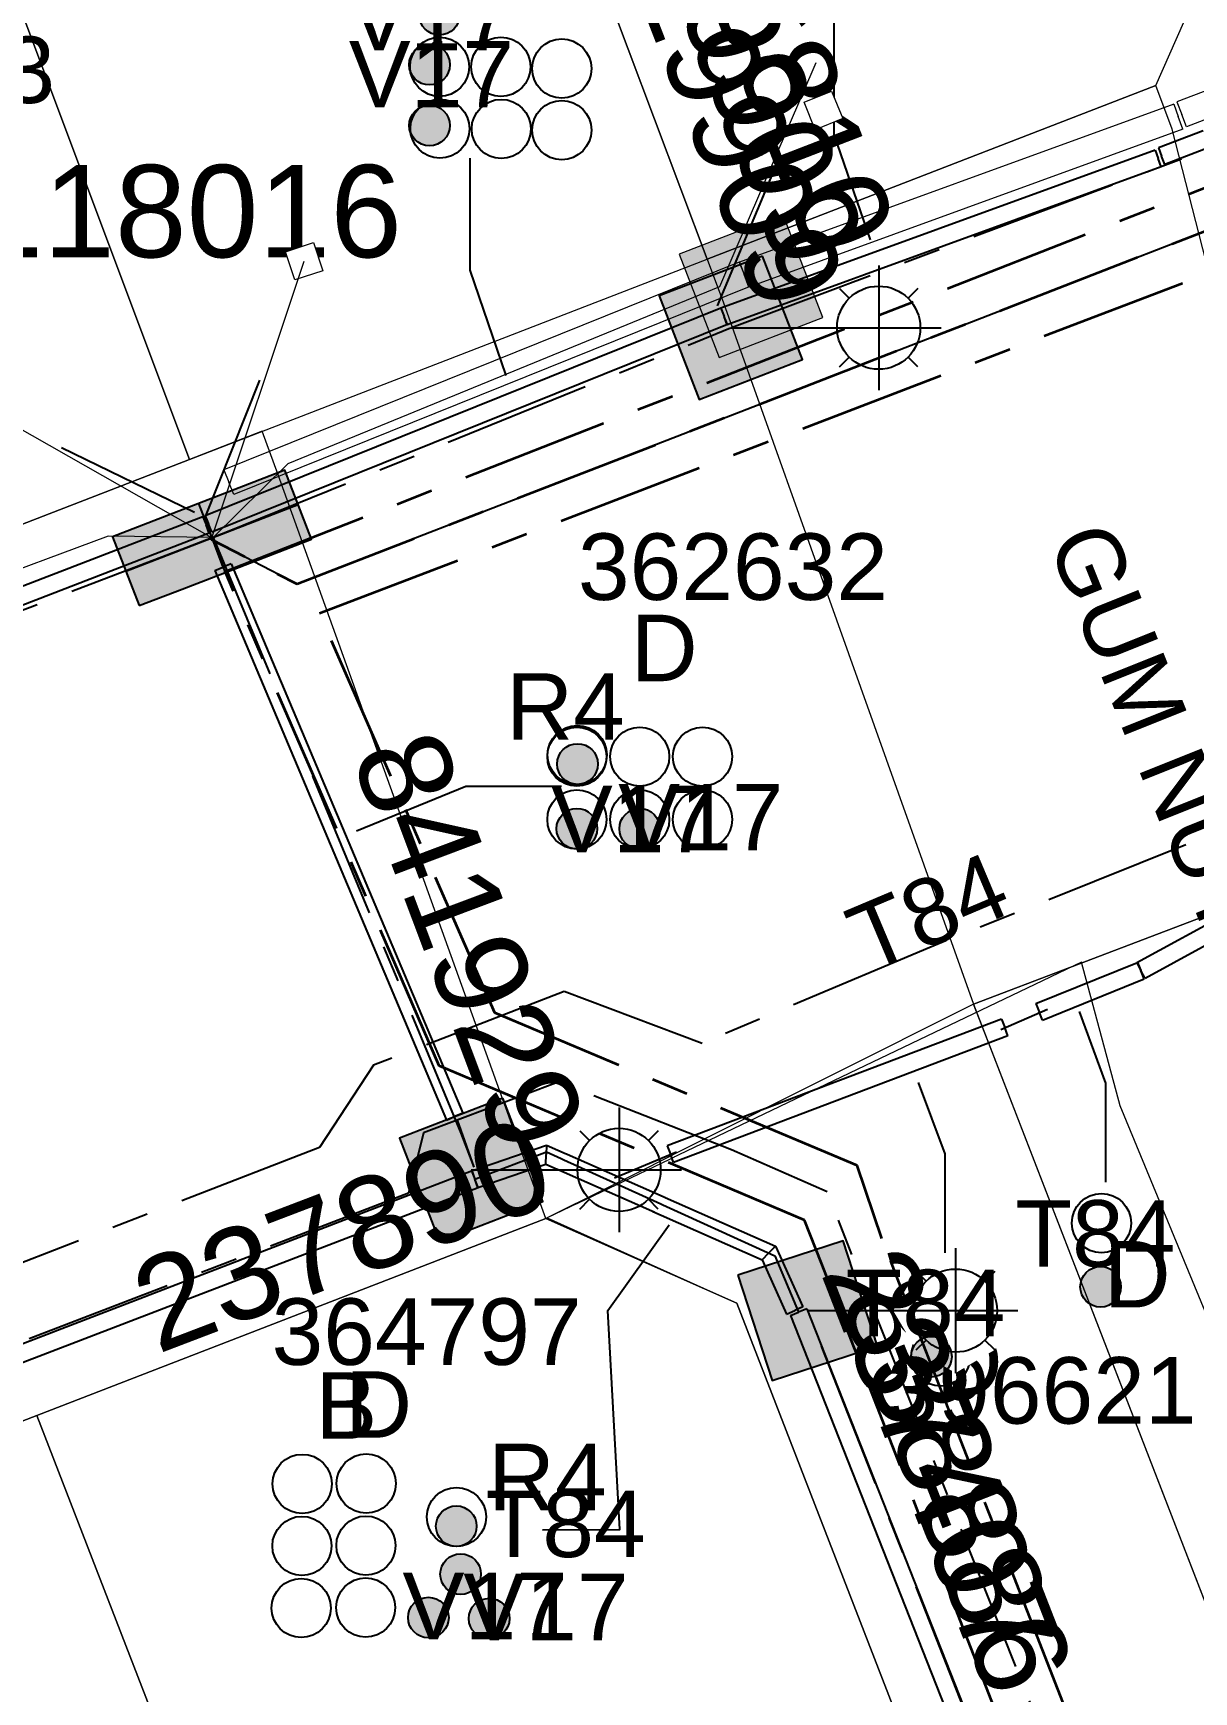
# Model space of a CAD drawing. Header units: metres. Extents: x 0 to 310918, y 0 to 6270107.
# Drawn here: x 310385.81 to 310417.22, y 6269543.63 to 6269588.52 of the extents above; entities that cross this region are included whole.
import ezdxf
from ezdxf import colors
from ezdxf.entities.mleader import LeaderData, LeaderLine
from ezdxf.enums import TextEntityAlignment as Align
from ezdxf.math import Vec2, Vec3

# ---------------------------------------------------------------- set-up
doc = ezdxf.new("R2010")
doc.units = ezdxf.units.M
for name, pattern in [('Cable Exist UG', [7, 4, -1, 1, -1]), ('DASHED', [19.05, 12.7, -6.35]), ('PHANTOMX2', [6.6, 3, -0.75, 0.2, -0.75, 0.2, -0.75, 0.2, -0.75])]:
    doc.linetypes.add(name, pattern=pattern)
doc.layers.get('0').update_dxf_attribs({"color": 6})
for name, color, linetype, lineweight in [('_User Miscellaneous1', 30, 'Continuous', 13), ('_User_HV_Exist', 1, 'Continuous', 35), ('_User_LV_Exist', 5, 'Continuous', 35), ('Cadastre Developer_SP_EXT', 98, 'Continuous', 15), ('Cadastre Developer_SP_NEW', 92, 'Continuous', 15), ('Cadastre Land Parcels_SP_EXT', 118, 'Continuous', 15), ('Cadastre Roads_SP_EXT', 218, 'Continuous', 15), ('Mains_HV_EXT', 13, 'Continuous', 25), ('Mains_LV_EXT', 163, 'Continuous', 25), ('Mains_LV_SL_EXT', 135, 'Continuous', 25), ('Services_SP_EXT', 42, 'PHANTOMX2', 20)]:
    doc.layers.add(name, color=color, linetype=linetype, lineweight=lineweight)
doc.layers.add('_User Miscellaneous12', color=252, linetype='Continuous', lineweight=13, plot=False, transparency=0.75)
for name, color, linetype in [('Duct_SP_EXT', 30, 'Continuous'), ('SupportsUG_SP_LV_EXT', 7, 'Continuous'), ('SupportsUG_SP_LV_SL_EXT', 7, 'Continuous'), ('Trench_SP_EXT', 7, 'Continuous')]:
    doc.layers.add(name, color=color, linetype=linetype)
doc.layers.add('Features_HIDE', color=1, linetype='Continuous', plot=False)
doc.layers.add('UNKNOWN_FEATURES', color=1, linetype='DASHED', plot=False)
doc.styles.add('COLUMN_LABEL', font='arial.ttf', dxfattribs={"height": 2})
doc.styles.add('iecARIAL', font='arial.ttf', dxfattribs={"height": 2})
doc.styles.add('POLE_LABEL', font='arial.ttf', dxfattribs={"height": 2})
doc.styles.add('SL_LABEL', font='arial.ttf', dxfattribs={"height": 2})
doc.styles.get("Standard").update_dxf_attribs({"font": 'arial.ttf'})

# ---------------------------------------------------------------- blocks, each defined once
blk = doc.blocks.new('COLUMN_EXT')
blk.add_hatch(color=256).paths.add_polyline_path([(1.5, -1.5), (1.5, 1.5), (-1.5, 1.5), (-1.5, -1.5)])
blk.add_lwpolyline([(1.5, 1.5), (-1.5, 1.5), (-1.5, -1.5), (1.5, -1.5)], close=True)
at = {"flags": 1}
blk.add_attdef('Z', (-1.813, 2.351), '', height=0.2, rotation=180, dxfattribs=at)
at = {"flags": 9}
for tag, p in [('SUBURB', (-1.813, 1.8)), ('NOTES', (-1.813, 2)), ('STREETNAME', (-1.813, 1.6)), ('LOCATION', (-1.813, 1.4)), ('LEGEND', (-1.813, 1.2)), ('USAGE', (-1.813, 1)), ('STATE', (-1.813, 0.8)), ('COLUMN_TYPE', (-1.813, 0.4)), ('OWNED_BY', (-1.813, 0.6))]:
    blk.add_attdef(tag, text='', height=0.2, rotation=180, dxfattribs=at).set_placement(p, align=Align.MIDDLE_LEFT)
for tag, style, p in [('STRUCTURE_PLANT_NUMBER', 'POLE_LABEL', (-1.813, -0.031)), ('STREET_CODE', 'COLUMN_LABEL', (-1.813, 0.2))]:
    blk.add_attdef(tag, text='', height=0.2, rotation=180, dxfattribs=dict(at, style=style)).set_placement(p, align=Align.MIDDLE_LEFT)
at = {"style": 'COLUMN_LABEL', "width": 0.9, "flags": 8}
blk.add_attdef('ASSET_NUM', text='', height=2, rotation=270, dxfattribs=at).set_placement((2, -4), align=Align.MIDDLE_LEFT)
blk = doc.blocks.new('PILLAR_EXT')
blk.add_hatch(color=256).paths.add_polyline_path([(-2.5, 1), (-2.5, -1), (2.5, -1), (2.5, 1)])
for p, q in [((0, 1), (0, -1)), ((-2.5, 0), (2.5, 0))]:
    blk.add_line(p, q)
at = {"ltscale": 10}
blk.add_line((2.5, 0), (-2.5, 0), dxfattribs=at)
blk.add_lwpolyline([(-2.5, -1), (-1.25, -1), (1.25, -1), (2.5, -1), (2.5, 1), (-2.5, 1)], close=True)
at = {"width": 0.9, "flags": 8}
blk.add_attdef('ASSET_NUM', text='', height=2, rotation=90, dxfattribs=at).set_placement((-2, 4), align=Align.MIDDLE_LEFT)
for tag, p, flags in [('OWNED_BY', (0, -0.2), 9), ('STATE', (0, -0.4), 9), ('SUPPORT_TYPE', (0, -0.6), 9), ('USAGE', (0, -0.8), 9), ('LEGEND', (0, -1), 9), ('LOCATION', (0, -1.2), 9), ('NOTES', (0, -1.4), 9), ('STREETNAME', (0, -1.8), 9), ('PARENT', (0, -1.6), 9), ('SUBURB', (0, -2), 1)]:
    blk.add_attdef(tag, p, '', height=0.2, dxfattribs=dict(flags=flags))
blk = doc.blocks.new('DUCT_EXT')
blk.add_circle((0, 0.8), 0.8)
at = {"flags": 1}
blk.add_attdef('Z', (0, 0), '', height=0.2, dxfattribs=at)
at = {"flags": 9}
for tag, p in [('DUCT_CODE', (0, 0)), ('XSECT_TYPE', (0, -0.2)), ('FB_REFERENCE', (0, -0.4)), ('STATE', (0, -0.6)), ('NOTES', (0, -0.8))]:
    blk.add_attdef(tag, text='', height=0.2, dxfattribs=at).set_placement(p, align=Align.MIDDLE_LEFT)
blk = doc.blocks.new('SL_LANTERN_EXT')
at = {"flags": 9}
for tag, p in [('LRATECODE', (-7.4, 0)), ('LOUTREACHVOCAB', (-7.2, 0)), ('LOUTREACH', (-7, 0)), ('LANTNUMBER', (-6.6, 0)), ('LNEW', (-6.4, 0)), ('LMASTVOCAB', (-6.2, 0)), ('LMAST', (-6, 0)), ('LLAMPVOCAB', (-5.8, 0)), ('LLAMP', (-5.6, 0)), ('LEXIST', (-5.4, 0)), ('LCHARGE3PERCENT', (-5.2, 0)), ('LCHARGE3', (-5, 0)), ('LCHARGE2PERCENT', (-4.8, 0)), ('LCHARGE2', (-4.6, 0)), ('LCHARGE1PERCENT', (-4.4, 0)), ('LCHARGE1', (-4.2, 0)), ('LCATEGORY', (-4, 0)), ('LBRACKETVOCAB', (-3.8, 0)), ('LBRACKET', (-3.6, 0)), ('LKINGHEIGHT', (-3.4, 0)), ('CREPLACE', (-3.2, 0)), ('CREMOVE', (-3, 0)), ('CNUMBER', (-2.8, 0)), ('CNEW', (-2.6, 0)), ('CEXIST', (-2.4, 0)), ('USAGE', (-2.2, 0)), ('STATE', (-2, 0)), ('OWNED_BY', (-1.8, 0)), ('ORIENTATION', (-1.6, 0)), ('OPERATING_VOLTAGE', (-1.4, 0)), ('NO_PHASES', (-1.2, 0)), ('LANTERN_TYPE', (-1, 0)), ('LANTERN_PURPOSE', (-0.8, 0)), ('CONTROL_TYPE', (-0.6, 0)), ('CONSTRUCTED_VOLTAGE', (-0.4, 0))]:
    blk.add_attdef(tag, text='', height=0.001, rotation=270, dxfattribs=at).set_placement(p, align=Align.MIDDLE_LEFT)
at = {"style": 'SL_LABEL', "flags": 9}
blk.add_attdef('STREET_CODE', text='', height=0.001, rotation=270, dxfattribs=at).set_placement((0.001, 0), align=Align.MIDDLE_LEFT)
at = {"flags": 1}
blk.add_attdef('Z', (0, 0), '', height=0.001, rotation=270, dxfattribs=at)
at = {"width": 0.9}
blk.add_attdef('LNUMBER', text='', height=1, dxfattribs=at).set_placement((7, -1), align=Align.MIDDLE_LEFT)
at = {"flags": 9}
for tag, p in [('LREMOVE', (0, -7.6)), ('LREPLACE', (0, -7.8)), ('LTYPE', (0, -8)), ('LTYPEVOCAB', (0, -8.2)), ('LEGEND', (0, -8.4)), ('SUBURB', (0, -8.6)), ('STREETNAME', (0, -8.8)), ('LOCATION', (0, -9)), ('NOTES', (0, -9.2)), ('MAINTAINED_BY', (0, -9.863))]:
    blk.add_attdef(tag, text='', height=0.001, dxfattribs=at).set_placement(p, align=Align.MIDDLE_LEFT)
blk.add_attdef('OPERATED_BY', (0, -9.607), '', height=0.001, dxfattribs=at)
at = {"layer": 'Features_HIDE', "width": 0.9}
blk.add_attdef('ASSET_NUM', text='', height=1, dxfattribs=at).set_placement((7, 1), align=Align.MIDDLE_LEFT)
at = {"transparency": 33554651}
blk.add_wipeout([(5.688, 0), (5.061, -1.061), (4, -1.688), (2.939, -1.061), (2.313, 0), (2.939, 1.061), (4, 1.687), (5.061, 1.061)], dxfattribs=at)
for p, q in [((4, 1.687), (4, 0)), ((2.939, 1.061), (3.205, 0.795)), ((5.061, 1.061), (4.795, 0.795)), ((0, 0), (4, 0)), ((4, 0), (5.688, 0)), ((4, 0), (4, -1.688)), ((2.939, -1.061), (3.205, -0.795)), ((5.061, -1.061), (4.795, -0.795))]:
    blk.add_line(p, q)
blk.add_circle((4, 0), 1.125)
blk = doc.blocks.new('CCP_EXT')
at = {"flags": 9}
for tag, p in [('OWNED_BY', (0, -1)), ('USAGE', (0, -1.2)), ('LEGEND', (0, -1.4)), ('STATE', (0, -1.8)), ('LIFE_SUPPORT', (0, -1.6)), ('NOTES', (0, -2))]:
    blk.add_attdef(tag, text='', height=0.2, dxfattribs=at).set_placement(p, align=Align.MIDDLE_LEFT)
at = {"transparency": 33554651}
blk.add_wipeout([(0, 0.566), (0.566, 0), (0, -0.566), (-0.566, 0)], dxfattribs=at)
blk.add_lwpolyline([(-0.566, 0), (0, 0.566), (0.566, 0), (0, -0.566), (-0.566, 0)])
at = {"flags": 1}
blk.add_attdef('Z', (0, 0), '', height=0.2, dxfattribs=at)
at = {"flags": 9}
for tag, p in [('CCP_TYPE', (0, 0)), ('CONSTRUCTED_VOLTAGE', (0, -0.2)), ('NO_PHASES', (0, -0.4)), ('OPERATING_VOLTAGE', (0, -0.6)), ('ORIENTATION', (0, -0.8))]:
    blk.add_attdef(tag, text='', height=0.2, dxfattribs=at).set_placement(p, align=Align.MIDDLE_LEFT)
blk = doc.blocks.new('CABLE_LARGE_EXT')
h = blk.add_hatch(color=256)
edge = h.paths.add_edge_path()
edge.add_arc((0, 0.55), 0.55, 0, 360)
blk.add_circle((0, 0.55), 0.55)
at = {"flags": 1}
blk.add_attdef('Z', (0, 0), '', height=0.2, dxfattribs=at)
at = {"flags": 9}
for tag, p in [('COND_CODE', (0, 0)), ('STATE', (0, -0.4)), ('FB_REFERENCE', (0, -0.2)), ('XSECT_SIZE', (0, -0.6)), ('NOTES', (0, -0.8))]:
    blk.add_attdef(tag, text='', height=0.2, dxfattribs=at).set_placement(p, align=Align.MIDDLE_LEFT)

msp = doc.modelspace()

# ---------------------------------------------------------------- linework, layer by layer
at = {"layer": '_User Miscellaneous1'}
for p, q in [((310417.92, 6269587.103), (310416.759, 6269586.654)), ((310416.671, 6269586.598), (310416.794, 6269586.26)), ((310416.759, 6269586.654), (310416.889, 6269586.318)), ((310416.917, 6269585.922), (310416.794, 6269586.26)), ((310417.019, 6269585.982), (310416.889, 6269586.318)), ((310418.472, 6269586.544), (310417.019, 6269585.982)), ((310390.965, 6269576.7), (310391.1, 6269576.366)), ((310391.234, 6269576.032), (310391.1, 6269576.366))]:
    msp.add_line(p, q, dxfattribs=at)
at = {"layer": '_User Miscellaneous12'}
for points in [[(310390.646, 6269574.856), (310383.812, 6269578.741)], [(310390.679, 6269574.869), (310387.834, 6269574.907), (310376.488, 6269570.684), (310370.227, 6269573.405)]]:
    msp.add_lwpolyline(points, dxfattribs=at)
at = {"layer": 'Cadastre Developer_SP_NEW', "linetype": 'Continuous'}
for points in [[(310390.037, 6269576.979), (310377.941, 6269609.223), (310363.939, 6269603.815), (310376.028, 6269571.559), (310390.037, 6269576.979)], [(310396.731, 6269523.136), (310385.904, 6269551.11), (310370.05, 6269544.979), (310380.877, 6269517.005), (310396.731, 6269523.136)]]:
    msp.add_lwpolyline(points, close=True, dxfattribs=at)
at = {"layer": 'Cadastre Land Parcels_SP_EXT', "linetype": 'Continuous'}
for points in [[(310416.187, 6269587.096), (310418.5, 6269592.336), (310407.787, 6269620.715), (310391.931, 6269614.61), (310404.045, 6269582.399), (310416.187, 6269587.096)], [(310547.391, 6269454.555), (310549.363, 6269581.433), (310549.896, 6269615.893), (310450.356, 6269577.346), (310421.676, 6269566.204), (310411.252, 6269562.241), (310476.366, 6269394.064), (310546.886, 6269421.073), (310547.391, 6269454.555)], [(310404.045, 6269582.399), (310391.931, 6269614.61), (310377.941, 6269609.223), (310390.037, 6269576.979), (310404.045, 6269582.399)], [(310390.037, 6269576.979), (310377.941, 6269609.223), (310363.939, 6269603.815), (310376.028, 6269571.559), (310390.037, 6269576.979)], [(310414.235, 6269529.905), (310404.852, 6269554.149), (310399.678, 6269556.436), (310385.904, 6269551.11), (310396.731, 6269523.136), (310414.235, 6269529.905)], [(310396.731, 6269523.136), (310385.904, 6269551.11), (310370.05, 6269544.979), (310380.877, 6269517.005), (310396.731, 6269523.136)]]:
    msp.add_lwpolyline(points, close=True, dxfattribs=at)
at = {"layer": 'Duct_SP_EXT'}
for p, q in [((310417.467, 6269585.877), (310416.258, 6269585.409)), ((310416.167, 6269585.353), (310416.249, 6269585.127)), ((310416.258, 6269585.409), (310416.344, 6269585.185)), ((310417.835, 6269585.504), (310416.431, 6269584.962)), ((310416.331, 6269584.902), (310416.249, 6269585.127)), ((310416.431, 6269584.962), (310416.344, 6269585.185)), ((310390.4, 6269575.43), (310376.649, 6269570.131)), ((310390.4, 6269575.43), (310390.486, 6269575.206)), ((310390.466, 6269575.456), (310390.555, 6269575.233)), ((310390.573, 6269574.982), (310376.822, 6269569.683)), ((310390.573, 6269574.982), (310390.486, 6269575.206)), ((310390.645, 6269575.01), (310390.555, 6269575.233)), ((310390.721, 6269573.971), (310390.942, 6269574.064)), ((310391.163, 6269574.158), (310390.942, 6269574.064)), ((310422.452, 6269567.053), (310415.669, 6269563.356)), ((310422.682, 6269566.632), (310415.899, 6269562.934)), ((310412.943, 6269562.253), (310415.694, 6269563.367)), ((310415.669, 6269563.356), (310415.784, 6269563.145)), ((310415.694, 6269563.367), (310415.784, 6269563.145)), ((310413.123, 6269561.808), (310415.874, 6269562.923)), ((310415.899, 6269562.934), (310415.784, 6269563.145)), ((310415.874, 6269562.923), (310415.784, 6269563.145)), ((310412.943, 6269562.253), (310413.033, 6269562.031)), ((310413.123, 6269561.808), (310413.033, 6269562.031)), ((310412.015, 6269561.833), (310412.1, 6269561.609)), ((310412.185, 6269561.384), (310412.1, 6269561.609)), ((310405.892, 6269555.687), (310405.711, 6269555.504)), ((310405.53, 6269555.322), (310405.711, 6269555.504)), ((310405.53, 6269555.322), (310406.197, 6269553.849)), ((310406.197, 6269553.849), (310406.416, 6269553.948)), ((310406.297, 6269553.813), (310406.52, 6269553.901))]:
    msp.add_line(p, q, dxfattribs=at)
for points in [[(310407.473, 6269588.806), (310407.473, 6269585.776), (310408.453, 6269582.924)], [(310397.62, 6269585.129), (310397.62, 6269582.099), (310398.6, 6269579.247)], [(310400.104, 6269568.125), (310397.517, 6269568.125), (310394.555, 6269566.919)], [(310414.836, 6269557.421), (310414.836, 6269560.103), (310414.118, 6269562.038)], [(310410.485, 6269555.506), (310410.485, 6269558.188), (310409.766, 6269560.122)], [(310399.594, 6269548.015), (310401.687, 6269548.017), (310401.357, 6269553.945), (310403.016, 6269556.265)]]:
    msp.add_lwpolyline(points, dxfattribs=at)
at = {"layer": 'Trench_SP_EXT', "linetype": 'Cable Exist UG'}
for points in [[(310386.576, 6269577.303), (310390.46, 6269575.411), (310391.974, 6269579.208)], [(310390.646, 6269574.856), (310390.942, 6269574.064)], [(310411.994, 6269561.548), (310413.256, 6269562.105)]]:
    msp.add_lwpolyline(points, dxfattribs=at)

# ---------------------------------------------------------------- block references
at = {"layer": 'Duct_SP_EXT'}
for name, p, rotation in [('CABLE_LARGE_EXT', (310396.3, 6269588.788), 294.5702991387427), ('DUCT_EXT', (310396.006, 6269587.606), 269.9999999999998), ('DUCT_EXT', (310397.664, 6269587.605), 269.9999999999998), ('DUCT_EXT', (310399.312, 6269587.558), 269.9999999999998), ('DUCT_EXT', (310396.015, 6269585.931), 269.9999999999998), ('DUCT_EXT', (310397.674, 6269585.924), 269.9999999999998), ('DUCT_EXT', (310399.312, 6269585.892), 269.9999999999998), ('DUCT_EXT', (310400.527, 6269568.182), 359.8362982855383), ('CABLE_LARGE_EXT', (310400.539, 6269568.187), 0.2225612066175134), ('DUCT_EXT', (310413.916, 6269556.317), 269.6869114406522), ('DUCT_EXT', (310409.564, 6269554.402), 269.6869114406522), ('CABLE_LARGE_EXT', (310414.142, 6269554.586), 270.2850512823957), ('DUCT_EXT', (310409.564, 6269552.695), 270.2357837653477), ('DUCT_EXT', (310397.259, 6269547.56), 359.8362982855383), ('CABLE_LARGE_EXT', (310397.259, 6269547.56), 0.2225612066175134)]:
    msp.add_blockref(name, p, dxfattribs=dict(at, rotation=rotation))
for name, p in [('CABLE_LARGE_EXT', (310396.534, 6269587.113)), ('CABLE_LARGE_EXT', (310396.534, 6269585.468)), ('DUCT_EXT', (310400.521, 6269568.136)), ('DUCT_EXT', (310402.221, 6269568.136)), ('DUCT_EXT', (310403.921, 6269568.136)), ('DUCT_EXT', (310400.521, 6269566.436)), ('DUCT_EXT', (310402.221, 6269566.436)), ('DUCT_EXT', (310403.921, 6269566.436)), ('CABLE_LARGE_EXT', (310400.521, 6269566.436)), ('CABLE_LARGE_EXT', (310402.221, 6269566.436)), ('DUCT_EXT', (310393.087, 6269548.455)), ('DUCT_EXT', (310394.82, 6269548.465)), ('DUCT_EXT', (310393.08, 6269546.776)), ('DUCT_EXT', (310394.812, 6269546.785)), ('CABLE_LARGE_EXT', (310397.375, 6269546.263)), ('DUCT_EXT', (310393.06, 6269545.096)), ('DUCT_EXT', (310394.804, 6269545.109)), ('CABLE_LARGE_EXT', (310396.502, 6269545.087)), ('CABLE_LARGE_EXT', (310398.145, 6269545.059))]:
    msp.add_blockref(name, p, dxfattribs=at)
at = {"layer": 'SupportsUG_SP_LV_EXT'}
ref = msp.add_blockref('PILLAR_EXT', (310390.646, 6269574.856), dxfattribs=dict(at, rotation=21.11769112191832))
ref.add_attrib('ASSET_NUM', '118016', dxfattribs={"layer": '0', "height": 2.5, "style": 'iecARIAL'}).set_placement((310395.788, 6269583.7), align=Align.MIDDLE_RIGHT)
at = {"layer": 'SupportsUG_SP_LV_SL_EXT'}
ref = msp.add_blockref('COLUMN_EXT', (310404.687, 6269580.545), dxfattribs=dict(at, rotation=21.11769112191832))
ref.add_attrib('ASSET_NUM', '829909', dxfattribs={"layer": '0', "height": 2.5, "rotation": 291.1177, "style": 'COLUMN_LABEL'}).set_placement((310406.687, 6269581.295), align=Align.MIDDLE_RIGHT)
ref = msp.add_blockref('COLUMN_EXT', (310397.661, 6269557.754), dxfattribs=dict(at, rotation=21.15110339259663))
ref.add_attrib('ASSET_NUM', '841929', dxfattribs={"layer": '0', "height": 2.5, "rotation": 290.6001, "style": 'COLUMN_LABEL'}).set_placement((310399.661, 6269558.504), align=Align.MIDDLE_RIGHT)
ref = msp.add_blockref('COLUMN_EXT', (310406.767, 6269553.944), dxfattribs=dict(at, rotation=108.1293890295994))
ref.add_attrib('ASSET_NUM', '838886', dxfattribs={"layer": '0', "height": 2.5, "rotation": 290.5595, "style": 'COLUMN_LABEL'}).set_placement((310408.767, 6269554.694), align=Align.MIDDLE_LEFT)

# ---------------------------------------------------------------- texts
at = {"layer": 'Cadastre Roads_SP_EXT'}
msp.add_text('GUM NUT CL', height=1.8, rotation=291.7952, dxfattribs=at).set_placement((310413.243, 6269574.776))
at = {"layer": 'Duct_SP_EXT'}
for s, p in [('V17', (310394.328, 6269588.048)), ('362633', (310378.008, 6269586.625)), ('V17', (310394.347, 6269586.508)), ('362632', (310400.549, 6269573.178)), ('D', (310401.974, 6269570.978)), ('R4', (310398.604, 6269569.392)), ('V17', (310401.637, 6269566.398)), ('V17', (310399.815, 6269566.35)), ('D', (310414.773, 6269554.029)), ('364797', (310392.259, 6269552.476)), ('D', (310410.226, 6269551.649)), ('396621', (310408.9, 6269550.886)), ('B', (310393.441, 6269550.477)), ('D', (310394.245, 6269550.505)), ('R4', (310398.113, 6269548.542)), ('T84', (310398.049, 6269547.274)), ('V17', (310395.801, 6269545.05)), ('V17', (310397.449, 6269545.022))]:
    msp.add_text(s, height=1.8, dxfattribs=at).set_placement(p)
at = {"layer": 'Mains_LV_EXT'}
msp.add_text('T84', height=1.8, rotation=22.8933, dxfattribs=at).set_placement((310408.375, 6269563.059))

# ---------------------------------------------------------------- next in the draw order: block references
at = {"layer": 'Features_HIDE'}
ref = msp.add_blockref('SL_LANTERN_EXT', (310404.687, 6269580.545), dxfattribs=at)
ref.add_attrib('ASSET_NUM', '236810', dxfattribs={"layer": '0', "height": 2.5, "rotation": 291.1177, "style": 'iecARIAL'}).set_placement((310406.187, 6269582.045), align=Align.BOTTOM_RIGHT)
ref = msp.add_blockref('SL_LANTERN_EXT', (310397.661, 6269557.753), dxfattribs=at)
ref.add_attrib('ASSET_NUM', '237890', dxfattribs={"layer": '0', "height": 2.5, "rotation": 20.896, "style": 'iecARIAL'}).set_placement((310399.161, 6269559.253), align=Align.TOP_RIGHT)
ref = msp.add_blockref('SL_LANTERN_EXT', (310406.767, 6269553.944), dxfattribs=at)
ref.add_attrib('ASSET_NUM', '237407', dxfattribs={"layer": '0', "height": 2.5, "rotation": 291.3102, "style": 'iecARIAL'}).set_placement((310408.267, 6269555.444), align=Align.MIDDLE_LEFT)
at = {"layer": 'Services_SP_EXT', "rotation": 243.1176912269961}
msp.add_blockref('CCP_EXT', (310393.141, 6269582.344), dxfattribs=at)

# ---------------------------------------------------------------- next in the draw order: linework, layer by layer
at = {"layer": '_User Miscellaneous1'}
for p, q in [((310404.913, 6269582.316), (310390.965, 6269576.7)), ((310404.913, 6269582.316), (310405.047, 6269581.982)), ((310404.924, 6269582.32), (310405.047, 6269581.982)), ((310405.182, 6269581.648), (310405.047, 6269581.982)), ((310405.171, 6269581.644), (310405.047, 6269581.982)), ((310405.182, 6269581.648), (310391.234, 6269576.032))]:
    msp.add_line(p, q, dxfattribs=at)
at = {"layer": '_User Miscellaneous12'}
msp.add_lwpolyline([(310390.646, 6269574.856), (310393.141, 6269582.344)], dxfattribs=at)
at = {"layer": 'Cadastre Developer_SP_EXT'}
msp.add_lwpolyline([(310414.175, 6269563.372), (310399.712, 6269556.457), (310404.852, 6269554.15), (310429.248, 6269491.114), (310426.963, 6269485.945), (310433.386, 6269469.348), (310438.558, 6269467.063), (310463.067, 6269403.747), (310460.775, 6269398.583), (310480.465, 6269405.784), (310477.462, 6269408.882), (310415.223, 6269559.488), (310414.175, 6269563.372)], close=True, dxfattribs=at)
at = {"layer": 'Cadastre Developer_SP_NEW', "linetype": 'Continuous'}
for points in [[(310547.391, 6269454.555), (310549.363, 6269581.433), (310549.896, 6269615.893), (310450.356, 6269577.346), (310421.676, 6269566.204), (310411.252, 6269562.241), (310476.366, 6269394.064), (310546.886, 6269421.073), (310547.391, 6269454.555)], [(310404.045, 6269582.399), (310391.931, 6269614.61), (310377.941, 6269609.223), (310390.037, 6269576.979), (310404.045, 6269582.399)], [(310414.235, 6269529.905), (310404.852, 6269554.149), (310399.678, 6269556.436), (310385.904, 6269551.11), (310396.731, 6269523.136), (310414.235, 6269529.905)]]:
    msp.add_lwpolyline(points, close=True, dxfattribs=at)
at = {"layer": 'Cadastre Developer_SP_NEW'}
msp.add_lwpolyline([(310414.175, 6269563.372), (310399.712, 6269556.457), (310404.852, 6269554.15), (310429.248, 6269491.114), (310426.963, 6269485.945), (310433.386, 6269469.348), (310438.558, 6269467.063), (310463.067, 6269403.747), (310460.775, 6269398.583), (310480.465, 6269405.784), (310477.462, 6269408.882), (310415.223, 6269559.488), (310414.175, 6269563.372)], close=True, dxfattribs=at)
at = {"layer": 'Cadastre Roads_SP_EXT', "linetype": 'Continuous'}
msp.add_lwpolyline([(310254.457, 6269500.274), (310281.794, 6269510.855), (310281.794, 6269510.855), (310295.33, 6269516.09), (310306.993, 6269520.595), (310322.576, 6269526.621), (310337.89, 6269532.542), (310354.49, 6269538.962), (310370.05, 6269544.979), (310385.904, 6269551.11), (310399.679, 6269556.436), (310399.258, 6269557.604), (310392.433, 6269576.559), (310392.008, 6269577.741), (310390.037, 6269576.979), (310376.028, 6269571.559), (310362.019, 6269566.138), (310346.143, 6269559.997), (310332.134, 6269554.576), (310318.125, 6269549.156), (310304.116, 6269543.736), (310288.24, 6269537.595), (310273.296, 6269531.813), (310259.289, 6269526.392)], dxfattribs=at)
msp.add_lwpolyline([(310437.473, 6269494.516), (310411.7, 6269561.084), (310411.252, 6269562.241), (310399.679, 6269556.436), (310404.852, 6269554.149), (310414.235, 6269529.905), (310419.649, 6269515.918), (310425.062, 6269501.932), (310429.248, 6269491.114), (310437.473, 6269494.516)], close=True, dxfattribs=at)
at = {"layer": 'Duct_SP_EXT'}
for p, q in [((310416.167, 6269585.353), (310404.42, 6269581.075)), ((310416.331, 6269584.902), (310404.585, 6269580.624)), ((310404.413, 6269581.072), (310390.466, 6269575.456)), ((310404.413, 6269581.072), (310404.503, 6269580.849)), ((310404.42, 6269581.075), (310404.503, 6269580.849)), ((310404.592, 6269580.627), (310404.503, 6269580.849)), ((310404.585, 6269580.624), (310404.503, 6269580.849)), ((310404.592, 6269580.627), (310390.645, 6269575.01)), ((310391.163, 6269574.158), (310397.432, 6269559.29)), ((310390.721, 6269573.971), (310396.99, 6269559.103)), ((310412.015, 6269561.833), (310402.968, 6269558.406)), ((310412.185, 6269561.384), (310403.138, 6269557.957)), ((310397.432, 6269559.29), (310397.211, 6269559.196)), ((310396.99, 6269559.103), (310397.211, 6269559.196)), ((310397.681, 6269557.725), (310399.697, 6269558.425)), ((310399.697, 6269558.425), (310399.686, 6269558.167)), ((310399.697, 6269558.425), (310405.892, 6269555.687)), ((310402.968, 6269558.406), (310403.053, 6269558.182)), ((310397.838, 6269557.272), (310399.676, 6269557.909)), ((310399.676, 6269557.909), (310399.686, 6269558.167)), ((310399.676, 6269557.909), (310405.53, 6269555.322)), ((310403.138, 6269557.957), (310403.053, 6269558.182)), ((310385.135, 6269552.904), (310397.673, 6269557.723)), ((310397.673, 6269557.723), (310397.76, 6269557.498)), ((310397.681, 6269557.725), (310397.76, 6269557.498)), ((310397.846, 6269557.274), (310397.76, 6269557.498)), ((310397.838, 6269557.272), (310397.76, 6269557.498)), ((310385.305, 6269552.455), (310397.846, 6269557.274)), ((310405.892, 6269555.687), (310406.634, 6269554.047)), ((310406.634, 6269554.047), (310406.416, 6269553.948)), ((310406.743, 6269553.989), (310406.52, 6269553.901)), ((310406.743, 6269553.989), (310415.949, 6269530.645)), ((310406.297, 6269553.813), (310415.502, 6269530.469))]:
    msp.add_line(p, q, dxfattribs=at)
at = {"layer": 'Mains_LV_EXT', "linetype": 'Cable Exist UG'}
for points in [[(310390.589, 6269574.834), (310348.567, 6269558.763), (310348.302, 6269556.517), (310334.989, 6269551.326), (310332.77, 6269552.613)], [(310423.499, 6269569.157), (310410.071, 6269563.775), (310403.907, 6269561.172), (310403.907, 6269561.172), (310400.178, 6269562.581), (310395.016, 6269560.584), (310393.559, 6269558.358), (310393.559, 6269558.358), (310384.462, 6269554.84), (310364.338, 6269547.058), (310364.338, 6269547.058), (310355.363, 6269543.588), (310353.779, 6269541.002)], [(310421.344, 6269516.717), (310422.742, 6269518.292), (310422.742, 6269518.292), (310407.291, 6269557.158), (310404.708, 6269558.297), (310400.017, 6269560.13), (310400.017, 6269560.13), (310396.369, 6269558.754), (310395.966, 6269557.126), (310395.966, 6269557.126), (310385.126, 6269552.963), (310353.879, 6269540.977)]]:
    msp.add_lwpolyline(points, dxfattribs=at)
at = {"layer": 'Mains_LV_SL_EXT', "linetype": 'Cable Exist UG'}
for points in [[(310390.552, 6269574.82), (310404.678, 6269580.542)], [(310390.679, 6269574.869), (310397.383, 6269558.749), (310397.731, 6269557.826)], [(310421.399, 6269516.684), (310406.767, 6269553.944)]]:
    msp.add_lwpolyline(points, dxfattribs=at)
at = {"layer": 'Trench_SP_EXT', "linetype": 'Cable Exist UG'}
for points in [[(310404.327, 6269581.138), (310405.99, 6269585.118)], [(310397.285, 6269559.103), (310397.731, 6269557.826)], [(310403.213, 6269558.233), (310401.541, 6269557.528)]]:
    msp.add_lwpolyline(points, dxfattribs=at)
at = {"layer": 'UNKNOWN_FEATURES'}
msp.add_lwpolyline([(310397.76, 6269557.498), (310399.698, 6269558.238), (310405.878, 6269555.428), (310406.52, 6269553.901)], dxfattribs=at)

# ---------------------------------------------------------------- next in the draw order: block references
at = {"layer": 'Duct_SP_EXT', "rotation": 270.2850512823957}
msp.add_blockref('CABLE_LARGE_EXT', (310409.564, 6269552.695), dxfattribs=at)
at = {"layer": 'Services_SP_EXT', "rotation": 336.9640992448248}
msp.add_blockref('CCP_EXT', (310407.192, 6269586.424), dxfattribs=at)

# ---------------------------------------------------------------- next in the draw order: texts
at = {"layer": 'Duct_SP_EXT'}
for p in [(310412.384, 6269555.132), (310407.787, 6269553.252)]:
    msp.add_text('T84', height=1.8, dxfattribs=at).set_placement(p)

# ---------------------------------------------------------------- next in the draw order: linework, layer by layer
at = {"layer": '_User Miscellaneous1'}
for p, q in [((310416.671, 6269586.598), (310404.924, 6269582.32)), ((310416.917, 6269585.922), (310405.171, 6269581.644))]:
    msp.add_line(p, q, dxfattribs=at)
at = {"layer": '_User Miscellaneous12'}
msp.add_lwpolyline([(310390.679, 6269574.869), (310392.71, 6269576.868), (310404.393, 6269581.658), (310407, 6269587.721)], dxfattribs=at)
at = {"layer": '_User_HV_Exist', "linetype": 'Cable Exist UG'}
for points in [[(310433.797, 6269385.058), (310462.498, 6269395.973), (310463.1, 6269397.323), (310463.1, 6269397.323), (310465.434, 6269403.432), (310440.695, 6269468.958), (310431.458, 6269473.62), (310428.338, 6269481.793), (310432.097, 6269491.035), (310407.139, 6269555.225), (310406.681, 6269556.396), (310406.681, 6269556.396), (310396.793, 6269560.571), (310391, 6269573.95), (310391, 6269573.95), (310418.379, 6269584.675), (310421.733, 6269592.067), (310420.607, 6269595.327), (310429.453, 6269598.953), (310432.95, 6269600.305)], [(310431.734, 6269395.147), (310434.499, 6269388.487), (310436.465, 6269383.881), (310436.465, 6269383.881), (310463.69, 6269394.248), (310464.493, 6269395.971), (310467.238, 6269403.316), (310442.095, 6269470.246), (310433.913, 6269474.574), (310430.813, 6269482.46), (310434.104, 6269491.001), (310408.776, 6269555.897), (310408.103, 6269557.869), (310398.3, 6269562), (310393.555, 6269572.819), (310419.834, 6269582.871), (310423.897, 6269592.097), (310423.186, 6269594.201), (310431.953, 6269598.028), (310432.942, 6269598.287), (310433.845, 6269598.521)]]:
    msp.add_lwpolyline(points, dxfattribs=at)
at = {"layer": '_User_LV_Exist', "linetype": 'Cable Exist UG', "flags": 128}
msp.add_lwpolyline([(310432.745, 6269633.987), (310430.985, 6269636.536), (310418.434, 6269631.579), (310430.699, 6269598.638), (310421.896, 6269594.782), (310422.83, 6269592.108), (310419.17, 6269583.794), (310392.947, 6269573.601), (310390.589, 6269574.834)], dxfattribs=at)
at = {"layer": 'Cadastre Developer_SP_NEW', "linetype": 'Continuous'}
msp.add_lwpolyline([(310416.187, 6269587.096), (310418.5, 6269592.336), (310407.787, 6269620.715), (310391.931, 6269614.61), (310404.045, 6269582.399), (310416.187, 6269587.096)], close=True, dxfattribs=at)
at = {"layer": 'Cadastre Roads_SP_EXT', "linetype": 'Continuous'}
msp.add_lwpolyline([(310421.676, 6269566.204), (310416.629, 6269585.919), (310416.187, 6269587.096), (310404.045, 6269582.399), (310404.487, 6269581.222), (310411.252, 6269562.241), (310421.676, 6269566.204)], close=True, dxfattribs=at)
at = {"layer": 'Mains_HV_EXT', "linetype": 'Cable Exist UG'}
for points in [[(310433.797, 6269385.058), (310462.498, 6269395.973), (310463.1, 6269397.323), (310463.1, 6269397.323), (310465.434, 6269403.432), (310440.695, 6269468.958), (310431.458, 6269473.62), (310428.338, 6269481.793), (310432.097, 6269491.035), (310407.139, 6269555.225), (310406.681, 6269556.396), (310406.681, 6269556.396), (310396.793, 6269560.571), (310391, 6269573.95), (310391, 6269573.95), (310418.379, 6269584.675), (310421.733, 6269592.067), (310420.607, 6269595.327), (310429.453, 6269598.953), (310432.95, 6269600.305)], [(310431.734, 6269395.147), (310434.499, 6269388.487), (310436.465, 6269383.881), (310436.465, 6269383.881), (310463.69, 6269394.248), (310464.493, 6269395.971), (310467.238, 6269403.316), (310442.095, 6269470.246), (310433.913, 6269474.574), (310430.813, 6269482.46), (310434.104, 6269491.001), (310408.776, 6269555.897), (310408.103, 6269557.869), (310398.3, 6269562), (310393.555, 6269572.819), (310419.834, 6269582.871), (310423.897, 6269592.097), (310423.186, 6269594.201), (310431.953, 6269598.028), (310432.942, 6269598.287), (310433.845, 6269598.521)]]:
    msp.add_lwpolyline(points, dxfattribs=at)
at = {"layer": 'Mains_LV_EXT', "linetype": 'Cable Exist UG'}
msp.add_lwpolyline([(310432.745, 6269633.987), (310430.985, 6269636.536), (310418.434, 6269631.579), (310430.699, 6269598.638), (310421.896, 6269594.782), (310422.83, 6269592.108), (310419.17, 6269583.794), (310392.947, 6269573.601), (310390.589, 6269574.834)], dxfattribs=at)
at = {"layer": 'Mains_LV_SL_EXT', "linetype": 'Cable Exist UG'}
msp.add_lwpolyline([(310404.707, 6269580.553), (310417.774, 6269585.453), (310419.827, 6269592.004), (310420.435, 6269592.934)], dxfattribs=at)

# ---------------------------------------------------------------- next in the draw order: block references
at = {"layer": '_User Miscellaneous1'}
ref = msp.add_blockref('COLUMN_EXT', (310405.232, 6269581.678), dxfattribs=dict(at, rotation=21.11769112191832))
ref.add_attrib('ASSET_NUM', '829909', dxfattribs={"layer": '0', "height": 2.5, "rotation": 291.1177, "style": 'COLUMN_LABEL'}).set_placement((310407.232, 6269582.428), align=Align.MIDDLE_RIGHT)

# ---------------------------------------------------------------- next in the draw order: leaders
at = {"layer": 'Cadastre Developer_SP_NEW'}
ml = msp.add_multileader_mtext('Standard', dxfattribs=at)
ml.set_content('{\\C7;CONSTRUCTED UNDER URS18714}', color=256)
ml.set_leader_properties()
ml.build(insert=Vec2(0, 0))
ml.multileader.update_dxf_attribs({"leader_type": 2, "has_text_frame": 1, "text_left_attachment_type": 2, "text_right_attachment_type": 2, "dogleg_length": 0.01})
ctx = ml.context
ctx.base_point, ctx.char_height, ctx.plane_origin, ctx.plane_x_axis, ctx.plane_y_axis = Vec3(310500.96, 6269759.921), 1.8, Vec3(311890.052, 6270199.889), Vec3(0.933494, 0.358594), Vec3(-0.358594, 0.933494)
ctx.left_attachment, ctx.right_attachment, ctx.text_align_type = 2, 2, 1
notes = []
notes.append((ctx, [(0, (0, 0, 0), (0, 0), (1, 0), 1, [])]))
ctx.mtext.insert, ctx.mtext.text_direction, ctx.mtext.rotation, ctx.mtext.width, ctx.mtext.alignment, ctx.mtext.flow_direction = Vec3(310512.042, 6269766.799), Vec3(0.933494, 0.358594), 0.366762, 23.5182, 2, 5
ctx.mtext.has_bg_fill, ctx.mtext.bg_color, ctx.mtext.bg_scale_factor, ctx.mtext.bg_transparency, ctx.mtext.use_window_bg_color = 1, -1073741824, 2, 0, 1
for ctx, leaders in notes:
    for number, flags, end, landing, length, lines in leaders:
        leader = LeaderData()
        leader.index, (leader.has_last_leader_line, leader.has_dogleg_vector, leader.attachment_direction) = number, flags
        leader.last_leader_point, leader.dogleg_vector, leader.dogleg_length = Vec3(end), Vec3(landing), length
        for number, points, colour, breaks in lines:
            line = LeaderLine()
            line.index, line.vertices, line.color, line.breaks = number, Vec3.list(points), colors.encode_raw_color(colour), breaks
            leader.lines.append(line)
        ctx.leaders.append(leader)

# ---------------------------------------------------------------- next in the draw order: leaders
ml = msp.add_multileader_mtext('Standard', dxfattribs=at)
ml.set_content('{\\C7;CONSTRUCTED UNDER URS18714}', color=256)
ml.set_leader_properties()
ml.build(insert=Vec2(0, 0))
ml.multileader.update_dxf_attribs({"leader_type": 2, "has_text_frame": 1, "text_left_attachment_type": 2, "text_right_attachment_type": 2, "dogleg_length": 0.01})
ctx = ml.context
ctx.base_point, ctx.char_height, ctx.plane_origin, ctx.plane_x_axis, ctx.plane_y_axis = Vec3(310397.13, 6269720.035), 1.8, Vec3(311786.222, 6270160.004), Vec3(0.933494, 0.358594), Vec3(-0.358594, 0.933494)
ctx.left_attachment, ctx.right_attachment, ctx.text_align_type = 2, 2, 1
notes = []
notes.append((ctx, [(0, (0, 0, 0), (0, 0), (1, 0), 1, [])]))
ctx.mtext.insert, ctx.mtext.text_direction, ctx.mtext.rotation, ctx.mtext.width, ctx.mtext.alignment, ctx.mtext.flow_direction = Vec3(310408.212, 6269726.913), Vec3(0.933494, 0.358594), 0.366762, 23.5182, 2, 5
ctx.mtext.has_bg_fill, ctx.mtext.bg_color, ctx.mtext.bg_scale_factor, ctx.mtext.bg_transparency, ctx.mtext.use_window_bg_color = 1, -1073741824, 2, 0, 1
for ctx, leaders in notes:
    for number, flags, end, landing, length, lines in leaders:
        leader = LeaderData()
        leader.index, (leader.has_last_leader_line, leader.has_dogleg_vector, leader.attachment_direction) = number, flags
        leader.last_leader_point, leader.dogleg_vector, leader.dogleg_length = Vec3(end), Vec3(landing), length
        for number, points, colour, breaks in lines:
            line = LeaderLine()
            line.index, line.vertices, line.color, line.breaks = number, Vec3.list(points), colors.encode_raw_color(colour), breaks
            leader.lines.append(line)
        ctx.leaders.append(leader)

# ---------------------------------------------------------------- next in the draw order: leaders
ml = msp.add_multileader_mtext('Standard', dxfattribs=at)
ml.set_content('{\\C7;CONSTRUCTED UNDER URS16102}', color=256)
ml.set_leader_properties()
ml.build(insert=Vec2(0, 0))
ml.multileader.update_dxf_attribs({"leader_type": 2, "has_text_frame": 1, "text_left_attachment_type": 2, "text_right_attachment_type": 2, "dogleg_length": 0.01})
ctx = ml.context
ctx.base_point, ctx.char_height, ctx.plane_origin, ctx.plane_x_axis, ctx.plane_y_axis = Vec3(310563.819, 6269743.846), 1.8, Vec3(311952.906, 6270183.813), Vec3(0.933494, 0.358594), Vec3(-0.358594, 0.933494)
ctx.left_attachment, ctx.right_attachment, ctx.text_align_type = 2, 2, 1
notes = []
notes.append((ctx, [(0, (0, 0, 0), (0, 0), (1, 0), 1, [])]))
ctx.mtext.insert, ctx.mtext.text_direction, ctx.mtext.rotation, ctx.mtext.width, ctx.mtext.alignment, ctx.mtext.flow_direction = Vec3(310574.896, 6269750.722), Vec3(0.933494, 0.358594), 0.366762, 23.5182, 2, 5
ctx.mtext.has_bg_fill, ctx.mtext.bg_color, ctx.mtext.bg_scale_factor, ctx.mtext.bg_transparency, ctx.mtext.use_window_bg_color = 1, -1073741824, 2, 0, 1
for ctx, leaders in notes:
    for number, flags, end, landing, length, lines in leaders:
        leader = LeaderData()
        leader.index, (leader.has_last_leader_line, leader.has_dogleg_vector, leader.attachment_direction) = number, flags
        leader.last_leader_point, leader.dogleg_vector, leader.dogleg_length = Vec3(end), Vec3(landing), length
        for number, points, colour, breaks in lines:
            line = LeaderLine()
            line.index, line.vertices, line.color, line.breaks = number, Vec3.list(points), colors.encode_raw_color(colour), breaks
            leader.lines.append(line)
        ctx.leaders.append(leader)

# ---------------------------------------------------------------- next in the draw order: leaders
ml = msp.add_multileader_mtext('Standard', dxfattribs=at)
ml.set_content('{\\C7;CONSTRUCTED UNDER URS16102}', color=256)
ml.set_leader_properties()
ml.build(insert=Vec2(0, 0))
ml.multileader.update_dxf_attribs({"leader_type": 2, "has_text_frame": 1, "text_left_attachment_type": 2, "text_right_attachment_type": 2, "dogleg_length": 0.01})
ctx = ml.context
ctx.base_point, ctx.char_height, ctx.plane_origin, ctx.plane_x_axis, ctx.plane_y_axis = Vec3(310598.848, 6269757.245), 1.8, Vec3(311987.935, 6270197.212), Vec3(0.933494, 0.358594), Vec3(-0.358594, 0.933494)
ctx.left_attachment, ctx.right_attachment, ctx.text_align_type = 2, 2, 1
notes = []
notes.append((ctx, [(0, (0, 0, 0), (0, 0), (1, 0), 1, [])]))
ctx.mtext.insert, ctx.mtext.text_direction, ctx.mtext.rotation, ctx.mtext.width, ctx.mtext.alignment, ctx.mtext.flow_direction = Vec3(310609.925, 6269764.121), Vec3(0.933494, 0.358594), 0.366762, 23.5182, 2, 5
ctx.mtext.has_bg_fill, ctx.mtext.bg_color, ctx.mtext.bg_scale_factor, ctx.mtext.bg_transparency, ctx.mtext.use_window_bg_color = 1, -1073741824, 2, 0, 1
for ctx, leaders in notes:
    for number, flags, end, landing, length, lines in leaders:
        leader = LeaderData()
        leader.index, (leader.has_last_leader_line, leader.has_dogleg_vector, leader.attachment_direction) = number, flags
        leader.last_leader_point, leader.dogleg_vector, leader.dogleg_length = Vec3(end), Vec3(landing), length
        for number, points, colour, breaks in lines:
            line = LeaderLine()
            line.index, line.vertices, line.color, line.breaks = number, Vec3.list(points), colors.encode_raw_color(colour), breaks
            leader.lines.append(line)
        ctx.leaders.append(leader)

# ---------------------------------------------------------------- next in the draw order: texts
at = {"layer": '_User_LV_Exist'}
msp.add_text('GUM NUT CL', height=1.8, rotation=291.7952, dxfattribs=at).set_placement((310413.243, 6269574.776))

doc.saveas('drawing.dxf')
